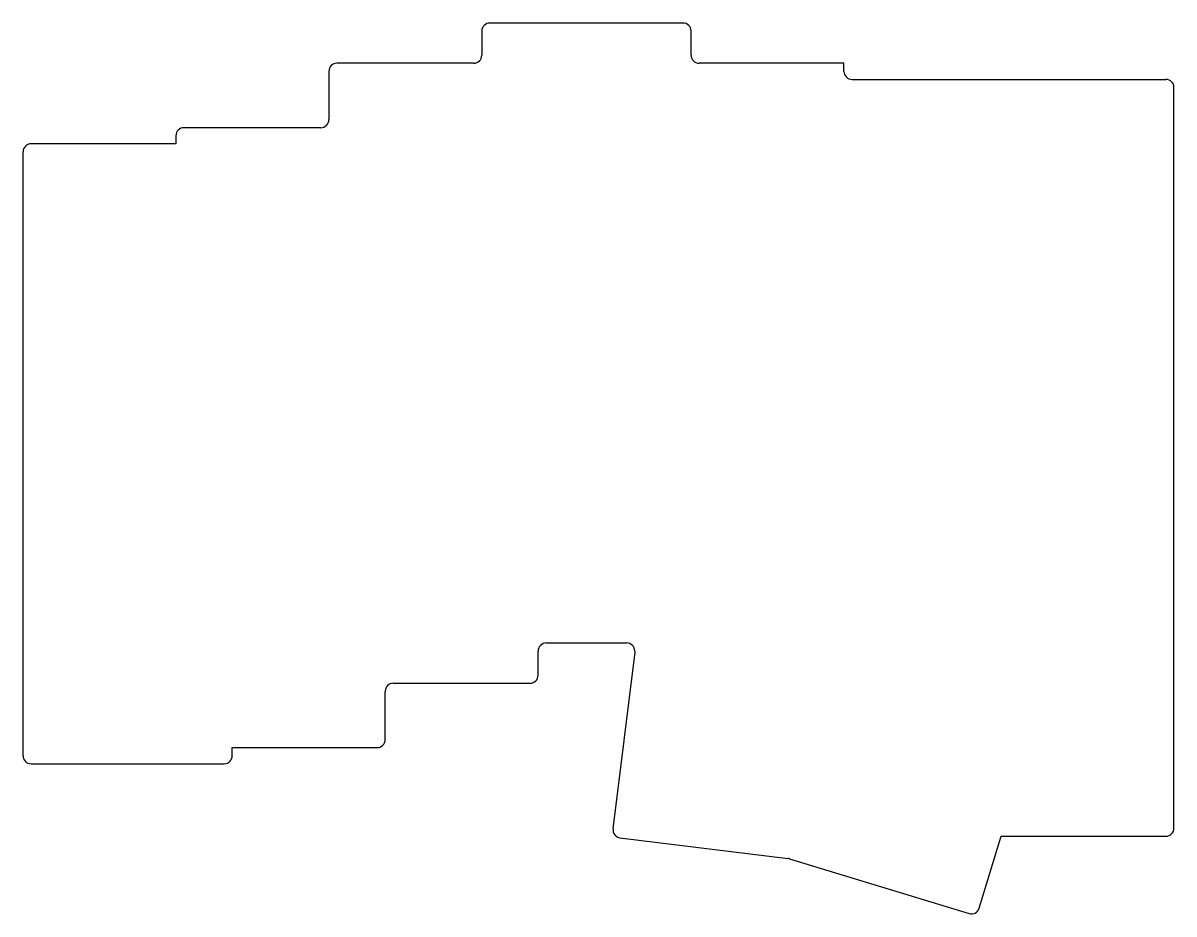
# Model space of a CAD drawing. Header units: millimetres. Extents: x 87 to 230, y -180 to -69.
import ezdxf

# ---------------------------------------------------------------- set-up
doc = ezdxf.new("R2010")
doc.units = ezdxf.units.MM

msp = doc.modelspace()

# ---------------------------------------------------------------- linework, layer by layer
for p, q in [((144, -70), (144, -73)), ((169, -69), (145, -69)), ((170, -73), (170, -70)), ((143, -74), (126, -74)), ((189, -74), (171, -74)), ((189, -75), (189, -74)), ((125, -75), (125, -81)), ((190, -76), (229, -76)), ((230, -169), (230, -77)), ((124, -82), (107, -82)), ((106, -84), (88, -84)), ((106, -83), (106, -84)), ((87, -160), (87, -85)), ((151, -150), (151, -147)), ((152, -146), (162, -146)), ((163, -147.12), (160.3, -169.08)), ((163, -147), (163, -147.12)), ((133, -151), (150, -151)), ((132, -158), (132, -152)), ((113, -160), (113, -159)), ((113, -159), (131, -159)), ((88, -161), (112, -161)), ((205.79, -178.95), (208.53, -170)), ((208.53, -170), (229, -170)), ((161.17, -170.19), (182.08, -172.76)), ((182.25, -172.8), (204.54, -179.61))]:
    msp.add_line(p, q)
for centre, start, end in [((145, -70), 90, 180), ((169, -70), 0, 90), ((126, -75), 90, 180), ((143, -73), 270, 0), ((171, -73), 180, 270), ((190, -75), 180, 270), ((229, -77), 0, 90), ((124, -81), 270, 0), ((107, -83), 90, 180), ((88, -85), 90, 180), ((152, -147), 90, 180), ((162, -147), 0, 90), ((150, -150), 270, 0), ((133, -152), 90, 180), ((131, -158), 270, 0), ((88, -160), 180, 270), ((112, -160), 270, 0), ((161.3, -169.2), 173, 263), ((229, -169), 270, 0), ((181.96, -173.75), 73, 83), ((204.84, -178.66), 253, 343)]:
    msp.add_arc(centre, 1, start, end)

doc.saveas('drawing.dxf')
